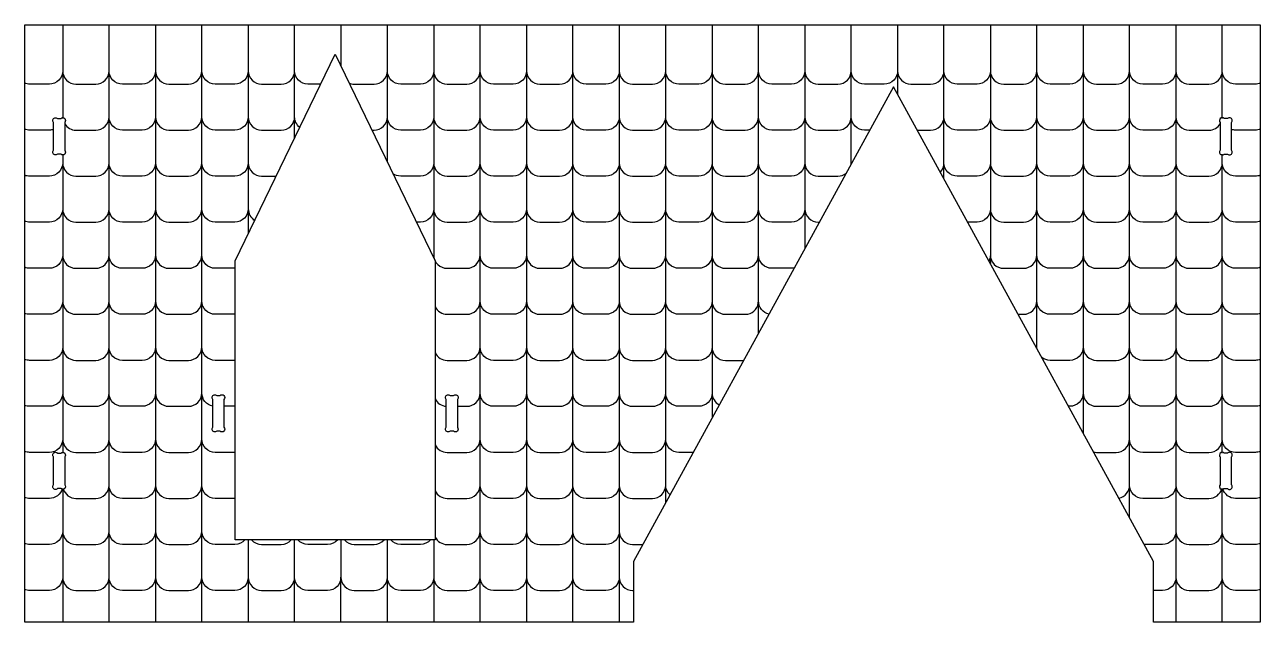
# Model space of a CAD drawing. Extents: x 0.8 to 43.3, y 2.5 to 30.1.
# Drawn here: x 0.94 to 14.85, y 16.18 to 22.9 of the extents above; entities that cross this region are included whole.
import ezdxf

# ---------------------------------------------------------------- set-up
doc = ezdxf.new("R2010")
doc.units = 0
doc.header["$MEASUREMENT"] = 0
doc.layers.add('LAYER1', color=18, linetype='CONTINUOUS')

msp = doc.modelspace()

# ---------------------------------------------------------------- linework, layer by layer
at = {"layer": 'LAYER1'}
for points in [[(7.798, 16.863), (7.798, 16.179), (0.945, 16.179), (0.945, 22.9), (14.854, 22.9), (14.854, 16.179), (13.653, 16.179), (13.653, 16.863), (10.726, 22.203)], [(5.565, 20.246), (5.565, 17.105), (3.313, 17.105), (3.313, 20.246), (4.439, 22.568)]]:
    msp.add_lwpolyline(points, close=True, dxfattribs=at)
for points in [[(1.372, 22.9), (1.372, 22.383, -0.414214), (1.222, 22.232), (1, 22.232, -0.094829), (0.945, 22.243)], [(1.372, 22.9), (1.372, 22.383, 0.414214), (1.522, 22.232), (1.744, 22.232, 0.414214), (1.894, 22.383), (1.894, 22.9)], [(2.417, 22.9), (2.417, 22.383, -0.414214), (2.266, 22.232), (2.044, 22.232, -0.414214), (1.894, 22.383), (1.894, 22.9)], [(2.417, 22.9), (2.417, 22.383, 0.414214), (2.567, 22.232), (2.789, 22.232, 0.414214), (2.939, 22.383), (2.939, 22.9)], [(3.461, 22.9), (3.461, 22.383, -0.414214), (3.311, 22.232), (3.089, 22.232, -0.414214), (2.939, 22.383), (2.939, 22.9)], [(3.461, 22.9), (3.461, 22.383, 0.414214), (3.611, 22.232), (3.833, 22.232, 0.414214), (3.983, 22.383), (3.983, 22.9)], [(4.277, 22.232), (4.133, 22.232, -0.414214), (3.983, 22.383), (3.983, 22.9)], [(4.596, 22.245, 0.102165), (4.655, 22.232), (4.877, 22.232, 0.414214), (5.027, 22.383), (5.027, 22.9)], [(5.549, 22.9), (5.549, 22.383, -0.414214), (5.399, 22.232), (5.177, 22.232, -0.414214), (5.027, 22.383), (5.027, 22.9)], [(5.549, 22.9), (5.549, 22.383, 0.414214), (5.7, 22.232), (5.922, 22.232, 0.414214), (6.072, 22.383), (6.072, 22.9)], [(6.594, 22.9), (6.594, 22.383, -0.414214), (6.444, 22.232), (6.222, 22.232, -0.414214), (6.072, 22.383), (6.072, 22.9)], [(6.594, 22.9), (6.594, 22.383, 0.414214), (6.744, 22.232), (6.966, 22.232, 0.414214), (7.116, 22.383), (7.116, 22.9)], [(7.638, 22.9), (7.638, 22.383, -0.414214), (7.488, 22.232), (7.266, 22.232, -0.414214), (7.116, 22.383), (7.116, 22.9)], [(7.638, 22.9), (7.638, 22.383, 0.414214), (7.788, 22.232), (8.01, 22.232, 0.414214), (8.16, 22.383), (8.16, 22.9)], [(8.682, 22.9), (8.682, 22.383, -0.414214), (8.532, 22.232), (8.31, 22.232, -0.414214), (8.16, 22.383), (8.16, 22.9)], [(8.682, 22.9), (8.682, 22.383, 0.414214), (8.833, 22.232), (9.054, 22.232, 0.414214), (9.205, 22.383), (9.205, 22.9)], [(9.727, 22.9), (9.727, 22.383, -0.414214), (9.577, 22.232), (9.355, 22.232, -0.414214), (9.205, 22.383), (9.205, 22.9)], [(9.727, 22.9), (9.727, 22.383, 0.414214), (9.877, 22.232), (10.099, 22.232, 0.414214), (10.249, 22.383), (10.249, 22.9)], [(10.771, 22.9), (10.771, 22.383, -0.414214), (10.621, 22.232), (10.399, 22.232, -0.414214), (10.249, 22.383), (10.249, 22.9)], [(10.771, 22.9), (10.771, 22.383, 0.414214), (10.921, 22.232), (11.143, 22.232, 0.414214), (11.293, 22.383), (11.293, 22.9)], [(11.815, 22.9), (11.815, 22.383, -0.414214), (11.665, 22.232), (11.443, 22.232, -0.414214), (11.293, 22.383), (11.293, 22.9)], [(11.815, 22.9), (11.815, 22.383, 0.414214), (11.965, 22.232), (12.187, 22.232, 0.414214), (12.338, 22.383), (12.338, 22.9)], [(12.86, 22.9), (12.86, 22.383, -0.414214), (12.71, 22.232), (12.488, 22.232, -0.414214), (12.338, 22.383), (12.338, 22.9)], [(12.86, 22.9), (12.86, 22.383, 0.414214), (13.01, 22.232), (13.232, 22.232, 0.414214), (13.382, 22.383), (13.382, 22.9)], [(13.904, 22.9), (13.904, 22.383, -0.414214), (13.754, 22.232), (13.532, 22.232, -0.414214), (13.382, 22.383), (13.382, 22.9)], [(13.904, 22.9), (13.904, 22.383, 0.414214), (14.054, 22.232), (14.276, 22.232, 0.414214), (14.426, 22.383), (14.426, 22.9)], [(14.854, 22.243, -0.094829), (14.798, 22.232), (14.576, 22.232, -0.414214), (14.426, 22.383), (14.426, 22.9)], [(1.372, 22.383), (1.372, 21.865, -0.033199), (1.371, 21.845)], [(1.372, 22.383), (1.372, 21.865, 0.033199), (1.374, 21.845)], [(1.395, 21.785, 0.258622), (1.522, 21.715), (1.744, 21.715, 0.414214), (1.894, 21.865), (1.894, 22.383)], [(2.417, 22.383), (2.417, 21.865, -0.414214), (2.266, 21.715), (2.044, 21.715, -0.414214), (1.894, 21.865), (1.894, 22.383)], [(2.417, 22.383), (2.417, 21.865, 0.414214), (2.567, 21.715), (2.789, 21.715, 0.414214), (2.939, 21.865), (2.939, 22.383)], [(3.461, 22.383), (3.461, 21.865, -0.414214), (3.311, 21.715), (3.089, 21.715, -0.414214), (2.939, 21.865), (2.939, 22.383)], [(3.461, 22.383), (3.461, 21.865, 0.414214), (3.611, 21.715), (3.833, 21.715, 0.414214), (3.983, 21.865), (3.983, 22.383)], [(4.041, 21.746, -0.231147), (3.983, 21.865), (3.983, 22.383)], [(4.853, 21.715), (4.877, 21.715, 0.414214), (5.027, 21.865), (5.027, 22.383)], [(5.549, 22.383), (5.549, 21.865, -0.414214), (5.399, 21.715), (5.177, 21.715, -0.414214), (5.027, 21.865), (5.027, 22.383)], [(5.549, 22.383), (5.549, 21.865, 0.414214), (5.7, 21.715), (5.922, 21.715, 0.414214), (6.072, 21.865), (6.072, 22.383)], [(6.594, 22.383), (6.594, 21.865, -0.414214), (6.444, 21.715), (6.222, 21.715, -0.414214), (6.072, 21.865), (6.072, 22.383)], [(6.594, 22.383), (6.594, 21.865, 0.414214), (6.744, 21.715), (6.966, 21.715, 0.414214), (7.116, 21.865), (7.116, 22.383)], [(7.638, 22.383), (7.638, 21.865, -0.414214), (7.488, 21.715), (7.266, 21.715, -0.414214), (7.116, 21.865), (7.116, 22.383)], [(7.638, 22.383), (7.638, 21.865, 0.414214), (7.788, 21.715), (8.01, 21.715, 0.414214), (8.16, 21.865), (8.16, 22.383)], [(8.682, 22.383), (8.682, 21.865, -0.414214), (8.532, 21.715), (8.31, 21.715, -0.414214), (8.16, 21.865), (8.16, 22.383)], [(8.682, 22.383), (8.682, 21.865, 0.414214), (8.833, 21.715), (9.054, 21.715, 0.414214), (9.205, 21.865), (9.205, 22.383)], [(9.727, 22.383), (9.727, 21.865, -0.414214), (9.577, 21.715), (9.355, 21.715, -0.414214), (9.205, 21.865), (9.205, 22.383)], [(9.727, 22.383), (9.727, 21.865, 0.414214), (9.877, 21.715), (10.099, 21.715, 0.414214), (10.249, 21.865), (10.249, 22.383)], [(10.458, 21.715), (10.399, 21.715, -0.414214), (10.249, 21.865), (10.249, 22.383)], [(10.994, 21.715), (11.143, 21.715, 0.414214), (11.293, 21.865), (11.293, 22.383)], [(11.815, 22.383), (11.815, 21.865, -0.414214), (11.665, 21.715), (11.443, 21.715, -0.414214), (11.293, 21.865), (11.293, 22.383)], [(11.815, 22.383), (11.815, 21.865, 0.414214), (11.965, 21.715), (12.187, 21.715, 0.414214), (12.338, 21.865), (12.338, 22.383)], [(12.86, 22.383), (12.86, 21.865, -0.414214), (12.71, 21.715), (12.488, 21.715, -0.414214), (12.338, 21.865), (12.338, 22.383)], [(12.86, 22.383), (12.86, 21.865, 0.414214), (13.01, 21.715), (13.232, 21.715, 0.414214), (13.382, 21.865), (13.382, 22.383)], [(13.904, 22.383), (13.904, 21.865, -0.414214), (13.754, 21.715), (13.532, 21.715, -0.414214), (13.382, 21.865), (13.382, 22.383)], [(13.904, 22.383), (13.904, 21.865, 0.414214), (14.054, 21.715), (14.276, 21.715, 0.258622), (14.403, 21.785)], [(14.425, 21.845, 0.033199), (14.426, 21.865), (14.426, 22.383)], [(14.427, 21.845, -0.033199), (14.426, 21.865), (14.426, 22.383)], [(1.372, 21.445), (1.372, 21.347, 0.414214), (1.522, 21.197), (1.744, 21.197, 0.414214), (1.894, 21.347), (1.894, 21.865)], [(2.417, 21.865), (2.417, 21.347, -0.414214), (2.266, 21.197), (2.044, 21.197, -0.414214), (1.894, 21.347), (1.894, 21.865)], [(2.417, 21.865), (2.417, 21.347, 0.414214), (2.567, 21.197), (2.789, 21.197, 0.414214), (2.939, 21.347), (2.939, 21.865)], [(3.461, 21.865), (3.461, 21.347, -0.414214), (3.311, 21.197), (3.089, 21.197, -0.414214), (2.939, 21.347), (2.939, 21.865)], [(3.461, 21.865), (3.461, 21.347, 0.414214), (3.611, 21.197), (3.774, 21.197)], [(5.549, 21.865), (5.549, 21.347, -0.414214), (5.399, 21.197), (5.177, 21.197, -0.155658), (5.09, 21.225)], [(5.549, 21.865), (5.549, 21.347, 0.414214), (5.7, 21.197), (5.922, 21.197, 0.414214), (6.072, 21.347), (6.072, 21.865)], [(6.594, 21.865), (6.594, 21.347, -0.414214), (6.444, 21.197), (6.222, 21.197, -0.414214), (6.072, 21.347), (6.072, 21.865)], [(6.594, 21.865), (6.594, 21.347, 0.414214), (6.744, 21.197), (6.966, 21.197, 0.414214), (7.116, 21.347), (7.116, 21.865)], [(7.638, 21.865), (7.638, 21.347, -0.414214), (7.488, 21.197), (7.266, 21.197, -0.414214), (7.116, 21.347), (7.116, 21.865)], [(7.638, 21.865), (7.638, 21.347, 0.414214), (7.788, 21.197), (8.01, 21.197, 0.414214), (8.16, 21.347), (8.16, 21.865)], [(8.682, 21.865), (8.682, 21.347, -0.414214), (8.532, 21.197), (8.31, 21.197, -0.414214), (8.16, 21.347), (8.16, 21.865)], [(8.682, 21.865), (8.682, 21.347, 0.414214), (8.833, 21.197), (9.054, 21.197, 0.414214), (9.205, 21.347), (9.205, 21.865)], [(9.727, 21.865), (9.727, 21.347, -0.414214), (9.577, 21.197), (9.355, 21.197, -0.414214), (9.205, 21.347), (9.205, 21.865)], [(9.727, 21.865), (9.727, 21.347, 0.414214), (9.877, 21.197), (10.099, 21.197, 0.168086), (10.192, 21.229)], [(10.248, 21.332, 0.024562), (10.249, 21.347), (10.249, 21.865)], [(10.249, 21.334, -0.020773), (10.249, 21.347), (10.249, 21.865)], [(11.252, 21.243, 0.192515), (11.293, 21.347), (11.293, 21.865)], [(11.815, 21.865), (11.815, 21.347, -0.414214), (11.665, 21.197), (11.443, 21.197, -0.414214), (11.293, 21.347), (11.293, 21.865)], [(11.815, 21.865), (11.815, 21.347, 0.414214), (11.965, 21.197), (12.187, 21.197, 0.414214), (12.338, 21.347), (12.338, 21.865)], [(12.86, 21.865), (12.86, 21.347, -0.414214), (12.71, 21.197), (12.488, 21.197, -0.414214), (12.338, 21.347), (12.338, 21.865)], [(12.86, 21.865), (12.86, 21.347, 0.414214), (13.01, 21.197), (13.232, 21.197, 0.414214), (13.382, 21.347), (13.382, 21.865)], [(13.904, 21.865), (13.904, 21.347, -0.414214), (13.754, 21.197), (13.532, 21.197, -0.414214), (13.382, 21.347), (13.382, 21.865)], [(13.904, 21.865), (13.904, 21.347, 0.414214), (14.054, 21.197), (14.276, 21.197, 0.414214), (14.426, 21.347), (14.426, 21.445)], [(1.27, 21.722, -0.081244), (1.222, 21.715), (1, 21.715, -0.094829), (0.945, 21.725)], [(14.854, 21.725, -0.094829), (14.798, 21.715), (14.576, 21.715, -0.081244), (14.528, 21.722)], [(1.372, 21.445), (1.372, 21.347, -0.414214), (1.222, 21.197), (1, 21.197, -0.094829), (0.945, 21.207)], [(14.854, 21.207, -0.094829), (14.798, 21.197), (14.576, 21.197, -0.414214), (14.426, 21.347), (14.426, 21.445)], [(1.372, 21.347), (1.372, 20.829, -0.414214), (1.222, 20.679), (1, 20.679, -0.094829), (0.945, 20.69)], [(1.372, 21.347), (1.372, 20.829, 0.414214), (1.522, 20.679), (1.744, 20.679, 0.414214), (1.894, 20.829), (1.894, 21.347)], [(2.417, 21.347), (2.417, 20.829, -0.414214), (2.266, 20.679), (2.044, 20.679, -0.414214), (1.894, 20.829), (1.894, 21.347)], [(2.417, 21.347), (2.417, 20.829, 0.414214), (2.567, 20.679), (2.789, 20.679, 0.414214), (2.939, 20.829), (2.939, 21.347)], [(3.461, 21.347), (3.461, 20.829, -0.414214), (3.311, 20.679), (3.089, 20.679, -0.414214), (2.939, 20.829), (2.939, 21.347)], [(3.461, 21.347), (3.461, 20.829, 0.263305), (3.534, 20.7)], [(5.549, 21.347), (5.549, 20.829, -0.414214), (5.399, 20.679), (5.355, 20.679)], [(5.549, 21.347), (5.549, 20.829, 0.414214), (5.7, 20.679), (5.922, 20.679, 0.414214), (6.072, 20.829), (6.072, 21.347)], [(6.594, 21.347), (6.594, 20.829, -0.414214), (6.444, 20.679), (6.222, 20.679, -0.414214), (6.072, 20.829), (6.072, 21.347)], [(6.594, 21.347), (6.594, 20.829, 0.414214), (6.744, 20.679), (6.966, 20.679, 0.414214), (7.116, 20.829), (7.116, 21.347)], [(7.638, 21.347), (7.638, 20.829, -0.414214), (7.488, 20.679), (7.266, 20.679, -0.414214), (7.116, 20.829), (7.116, 21.347)], [(7.638, 21.347), (7.638, 20.829, 0.414214), (7.788, 20.679), (8.01, 20.679, 0.414214), (8.16, 20.829), (8.16, 21.347)], [(8.682, 21.347), (8.682, 20.829, -0.414214), (8.532, 20.679), (8.31, 20.679, -0.414214), (8.16, 20.829), (8.16, 21.347)], [(8.682, 21.347), (8.682, 20.829, 0.414214), (8.833, 20.679), (9.054, 20.679, 0.414214), (9.205, 20.829), (9.205, 21.347)], [(9.727, 21.347), (9.727, 20.829, -0.414214), (9.577, 20.679), (9.355, 20.679, -0.414214), (9.205, 20.829), (9.205, 21.347)], [(9.727, 21.347), (9.727, 20.829, 0.414214), (9.877, 20.679), (9.89, 20.679)], [(11.815, 21.347), (11.815, 20.829, -0.414214), (11.665, 20.679), (11.561, 20.679)], [(11.815, 21.347), (11.815, 20.829, 0.414214), (11.965, 20.679), (12.187, 20.679, 0.414214), (12.338, 20.829), (12.338, 21.347)], [(12.86, 21.347), (12.86, 20.829, -0.414214), (12.71, 20.679), (12.488, 20.679, -0.414214), (12.338, 20.829), (12.338, 21.347)], [(12.86, 21.347), (12.86, 20.829, 0.414214), (13.01, 20.679), (13.232, 20.679, 0.414214), (13.382, 20.829), (13.382, 21.347)], [(13.904, 21.347), (13.904, 20.829, -0.414214), (13.754, 20.679), (13.532, 20.679, -0.414214), (13.382, 20.829), (13.382, 21.347)], [(13.904, 21.347), (13.904, 20.829, 0.414214), (14.054, 20.679), (14.276, 20.679, 0.414214), (14.426, 20.829), (14.426, 21.347)], [(14.854, 20.69, -0.094829), (14.798, 20.679), (14.576, 20.679, -0.414214), (14.426, 20.829), (14.426, 21.347)], [(1.372, 20.829), (1.372, 20.311, -0.414214), (1.222, 20.161), (1, 20.161, -0.094829), (0.945, 20.172)], [(1.372, 20.829), (1.372, 20.311, 0.414214), (1.522, 20.161), (1.744, 20.161, 0.414214), (1.894, 20.311), (1.894, 20.829)], [(2.417, 20.829), (2.417, 20.311, -0.414214), (2.266, 20.161), (2.044, 20.161, -0.414214), (1.894, 20.311), (1.894, 20.829)], [(2.417, 20.829), (2.417, 20.311, 0.414214), (2.567, 20.161), (2.789, 20.161, 0.414214), (2.939, 20.311), (2.939, 20.829)], [(3.313, 20.161, -0.004449), (3.311, 20.161), (3.089, 20.161, -0.414214), (2.939, 20.311), (2.939, 20.829)], [(5.549, 20.829), (5.549, 20.311, -0.046774), (5.547, 20.283)], [(5.549, 20.829), (5.549, 20.311, 0.414214), (5.7, 20.161), (5.922, 20.161, 0.414214), (6.072, 20.311), (6.072, 20.829)], [(6.594, 20.829), (6.594, 20.311, -0.414214), (6.444, 20.161), (6.222, 20.161, -0.414214), (6.072, 20.311), (6.072, 20.829)], [(6.594, 20.829), (6.594, 20.311, 0.414214), (6.744, 20.161), (6.966, 20.161, 0.414214), (7.116, 20.311), (7.116, 20.829)], [(7.638, 20.829), (7.638, 20.311, -0.414214), (7.488, 20.161), (7.266, 20.161, -0.414214), (7.116, 20.311), (7.116, 20.829)], [(7.638, 20.829), (7.638, 20.311, 0.414214), (7.788, 20.161), (8.01, 20.161, 0.414214), (8.16, 20.311), (8.16, 20.829)], [(8.682, 20.829), (8.682, 20.311, -0.414214), (8.532, 20.161), (8.31, 20.161, -0.414214), (8.16, 20.311), (8.16, 20.829)], [(8.682, 20.829), (8.682, 20.311, 0.414214), (8.833, 20.161), (9.054, 20.161, 0.004442), (9.057, 20.161)], [(9.054, 20.161, 0.414214), (9.205, 20.311), (9.205, 20.829)], [(9.608, 20.164, -0.052731), (9.577, 20.161), (9.355, 20.161, -0.414214), (9.205, 20.311), (9.205, 20.829)], [(11.815, 20.829), (11.815, 20.311, -0.11622), (11.8, 20.244)], [(11.815, 20.829), (11.815, 20.311, 0.414214), (11.965, 20.161), (12.187, 20.161, 0.414214), (12.338, 20.311), (12.338, 20.829)], [(12.86, 20.829), (12.86, 20.311, -0.414214), (12.71, 20.161), (12.488, 20.161, -0.414214), (12.338, 20.311), (12.338, 20.829)], [(12.86, 20.829), (12.86, 20.311, 0.414214), (13.01, 20.161), (13.232, 20.161, 0.414214), (13.382, 20.311), (13.382, 20.829)], [(13.904, 20.829), (13.904, 20.311, -0.414214), (13.754, 20.161), (13.532, 20.161, -0.414214), (13.382, 20.311), (13.382, 20.829)], [(13.904, 20.829), (13.904, 20.311, 0.414214), (14.054, 20.161), (14.276, 20.161, 0.414214), (14.426, 20.311), (14.426, 20.829)], [(14.854, 20.172, -0.094829), (14.798, 20.161), (14.576, 20.161, -0.414214), (14.426, 20.311), (14.426, 20.829)], [(1.372, 20.311), (1.372, 19.793, -0.414214), (1.222, 19.643), (1, 19.643, -0.094829), (0.945, 19.654)], [(1.372, 20.311), (1.372, 19.793, 0.414214), (1.522, 19.643), (1.744, 19.643, 0.414214), (1.894, 19.793), (1.894, 20.311)], [(2.417, 20.311), (2.417, 19.793, -0.414214), (2.266, 19.643), (2.044, 19.643, -0.414214), (1.894, 19.793), (1.894, 20.311)], [(2.417, 20.311), (2.417, 19.793, 0.414214), (2.567, 19.643), (2.789, 19.643, 0.414214), (2.939, 19.793), (2.939, 20.311)], [(3.313, 19.643, -0.004449), (3.311, 19.643), (3.089, 19.643, -0.414214), (2.939, 19.793), (2.939, 20.311)], [(5.565, 19.727, 0.285946), (5.7, 19.643), (5.922, 19.643, 0.414214), (6.072, 19.793), (6.072, 20.311)], [(6.594, 20.311), (6.594, 19.793, -0.414214), (6.444, 19.643), (6.222, 19.643, -0.414214), (6.072, 19.793), (6.072, 20.311)], [(6.594, 20.311), (6.594, 19.793, 0.414214), (6.744, 19.643), (6.966, 19.643, 0.414214), (7.116, 19.793), (7.116, 20.311)], [(7.638, 20.311), (7.638, 19.793, -0.414214), (7.488, 19.643), (7.266, 19.643, -0.414214), (7.116, 19.793), (7.116, 20.311)], [(7.638, 20.311), (7.638, 19.793, 0.414214), (7.788, 19.643), (8.01, 19.643, 0.414214), (8.16, 19.793), (8.16, 20.311)], [(8.682, 20.311), (8.682, 19.793, -0.414214), (8.532, 19.643), (8.31, 19.643, -0.414214), (8.16, 19.793), (8.16, 20.311)], [(8.682, 20.311), (8.682, 19.793, 0.414214), (8.833, 19.643), (9.085, 19.646)], [(12.337, 19.264, 0.019695), (12.338, 19.276), (12.338, 20.311)], [(12.86, 20.311), (12.86, 19.793, -0.414214), (12.71, 19.643), (12.488, 19.643, -0.414214), (12.338, 19.793)], [(12.86, 20.311), (12.86, 19.793, 0.414214), (13.01, 19.643), (13.232, 19.643, 0.414214), (13.382, 19.793), (13.382, 20.311)], [(13.904, 20.311), (13.904, 19.793, -0.414214), (13.754, 19.643), (13.532, 19.643, -0.414214), (13.382, 19.793), (13.382, 20.311)], [(13.904, 20.311), (13.904, 19.793, 0.414214), (14.054, 19.643), (14.276, 19.643, 0.414214), (14.426, 19.793), (14.426, 20.311)], [(14.854, 19.654, -0.094829), (14.798, 19.643), (14.576, 19.643, -0.414214), (14.426, 19.793), (14.426, 20.311)], [(1.372, 19.793), (1.372, 19.276, -0.414214), (1.222, 19.125), (1, 19.125, -0.094829), (0.945, 19.136)], [(1.372, 19.793), (1.372, 19.276, 0.414214), (1.522, 19.125), (1.744, 19.125, 0.414214), (1.894, 19.276), (1.894, 19.793)], [(2.417, 19.793), (2.417, 19.276, -0.414214), (2.266, 19.125), (2.044, 19.125, -0.414214), (1.894, 19.276), (1.894, 19.793)], [(2.417, 19.793), (2.417, 19.276, 0.414214), (2.567, 19.125), (2.789, 19.125, 0.414214), (2.939, 19.276), (2.939, 19.793)], [(3.313, 19.125, -0.004449), (3.311, 19.125), (3.089, 19.125, -0.414214), (2.939, 19.276), (2.939, 19.793)], [(5.565, 19.209, 0.285946), (5.7, 19.125), (5.922, 19.125, 0.414214), (6.072, 19.276), (6.072, 19.793)], [(6.594, 19.793), (6.594, 19.276, -0.414214), (6.444, 19.125), (6.222, 19.125, -0.414214), (6.072, 19.276), (6.072, 19.793)], [(6.594, 19.793), (6.594, 19.276, 0.414214), (6.744, 19.125), (6.966, 19.125, 0.414214), (7.116, 19.276), (7.116, 19.793)], [(7.638, 19.793), (7.638, 19.276, -0.414214), (7.488, 19.125), (7.266, 19.125, -0.414214), (7.116, 19.276), (7.116, 19.793)], [(7.638, 19.793), (7.638, 19.276, 0.414214), (7.788, 19.125), (8.01, 19.125, 0.414214), (8.16, 19.276), (8.16, 19.793)], [(8.682, 19.793), (8.682, 19.276, -0.414214), (8.532, 19.125), (8.31, 19.125, -0.414214), (8.16, 19.276), (8.16, 19.793)], [(8.682, 19.793), (8.682, 19.276, 0.414214), (8.833, 19.125), (9.038, 19.125)], [(9.085, 19.646, 0.355278), (9.205, 19.793)], [(9.324, 19.646, -0.355278), (9.205, 19.793)], [(12.129, 19.643), (12.187, 19.643, 0.414214), (12.338, 19.793)], [(12.86, 19.793), (12.86, 19.276, -0.414214), (12.71, 19.125), (12.488, 19.125, -0.166543), (12.396, 19.157)], [(12.86, 19.793), (12.86, 19.276, 0.414214), (13.01, 19.125), (13.232, 19.125, 0.414214), (13.382, 19.276), (13.382, 19.793)], [(13.904, 19.793), (13.904, 19.276, -0.414214), (13.754, 19.125), (13.532, 19.125, -0.414214), (13.382, 19.276), (13.382, 19.793)], [(13.904, 19.793), (13.904, 19.276, 0.414214), (14.054, 19.125), (14.276, 19.125, 0.414214), (14.426, 19.276), (14.426, 19.793)], [(14.854, 19.136, -0.094829), (14.798, 19.125), (14.576, 19.125, -0.414214), (14.426, 19.276), (14.426, 19.793)], [(12.338, 19.262, -0.023061), (12.338, 19.276), (12.338, 19.567)], [(1.372, 19.276), (1.372, 18.758, -0.414214), (1.222, 18.608), (1, 18.608, -0.094829), (0.945, 18.618)], [(1.372, 19.276), (1.372, 18.758, 0.414214), (1.522, 18.608), (1.744, 18.608, 0.414214), (1.894, 18.758), (1.894, 19.276)], [(2.417, 19.276), (2.417, 18.758, -0.414214), (2.266, 18.608), (2.044, 18.608, -0.414214), (1.894, 18.758), (1.894, 19.276)], [(2.417, 19.276), (2.417, 18.758, 0.414214), (2.567, 18.608), (2.789, 18.608, 0.414214), (2.939, 18.758), (2.939, 19.276)], [(3.063, 18.61, -0.365004), (2.939, 18.758), (2.939, 19.276)], [(5.815, 18.608), (5.922, 18.608, 0.414214), (6.072, 18.758), (6.072, 19.276)], [(6.594, 19.276), (6.594, 18.758, -0.414214), (6.444, 18.608), (6.222, 18.608, -0.414214), (6.072, 18.758), (6.072, 19.276)], [(6.594, 19.276), (6.594, 18.758, 0.414214), (6.744, 18.608), (6.966, 18.608, 0.414214), (7.116, 18.758), (7.116, 19.276)], [(7.638, 19.276), (7.638, 18.758, -0.414214), (7.488, 18.608), (7.266, 18.608, -0.414214), (7.116, 18.758), (7.116, 19.276)], [(7.638, 19.276), (7.638, 18.758, 0.414214), (7.788, 18.608), (8.01, 18.608, 0.414214), (8.16, 18.758), (8.16, 19.276)], [(8.682, 19.276), (8.682, 18.758, -0.414214), (8.532, 18.608), (8.31, 18.608, -0.414214), (8.16, 18.758), (8.16, 19.276)], [(8.682, 19.276), (8.682, 18.758, 0.280761), (8.764, 18.624)], [(12.86, 19.276), (12.86, 18.758, -0.414214), (12.71, 18.608), (12.697, 18.608)], [(12.86, 19.276), (12.86, 18.758, 0.414214), (13.01, 18.608), (13.232, 18.608, 0.414214), (13.382, 18.758), (13.382, 19.276)], [(13.904, 19.276), (13.904, 18.758, -0.414214), (13.754, 18.608), (13.532, 18.608, -0.414214), (13.382, 18.758), (13.382, 19.276)], [(13.904, 19.276), (13.904, 18.758, 0.414214), (14.054, 18.608), (14.276, 18.608, 0.414214), (14.426, 18.758), (14.426, 19.276)], [(14.854, 18.618, -0.094829), (14.798, 18.608), (14.576, 18.608, -0.414214), (14.426, 18.758), (14.426, 19.276)], [(1.372, 18.758), (1.372, 18.24, -0.414214), (1.222, 18.09), (1, 18.09, -0.094829), (0.945, 18.1)], [(1.372, 18.758), (1.372, 18.24, 0.414214), (1.522, 18.09), (1.744, 18.09, 0.414214), (1.894, 18.24), (1.894, 18.758)], [(2.417, 18.758), (2.417, 18.24, -0.414214), (2.266, 18.09), (2.044, 18.09, -0.414214), (1.894, 18.24), (1.894, 18.758)], [(2.417, 18.758), (2.417, 18.24, 0.414214), (2.567, 18.09), (2.789, 18.09, 0.414214), (2.939, 18.24), (2.939, 18.758)], [(3.313, 18.09, -0.004449), (3.311, 18.09), (3.089, 18.09, -0.414214), (2.939, 18.24), (2.939, 18.758)], [(5.565, 18.174, 0.285946), (5.7, 18.09), (5.922, 18.09, 0.414214), (6.072, 18.24), (6.072, 18.758)], [(5.565, 18.692, 0.26866), (5.69, 18.608)], [(6.594, 18.758), (6.594, 18.24, -0.414214), (6.444, 18.09), (6.222, 18.09, -0.414214), (6.072, 18.24), (6.072, 18.758)], [(6.594, 18.758), (6.594, 18.24, 0.414214), (6.744, 18.09), (6.966, 18.09, 0.414214), (7.116, 18.24), (7.116, 18.758)], [(7.638, 18.758), (7.638, 18.24, -0.414214), (7.488, 18.09), (7.266, 18.09, -0.414214), (7.116, 18.24), (7.116, 18.758)], [(7.638, 18.758), (7.638, 18.24, 0.414214), (7.788, 18.09), (8.01, 18.09, 0.414214), (8.16, 18.24), (8.16, 18.758)], [(8.471, 18.09), (8.31, 18.09, -0.414214), (8.16, 18.24), (8.16, 18.758)], [(12.979, 18.093, 0.051947), (13.01, 18.09), (13.232, 18.09, 0.414214), (13.382, 18.24), (13.382, 18.758)], [(13.904, 18.758), (13.904, 18.24, -0.414214), (13.754, 18.09), (13.532, 18.09, -0.414214), (13.382, 18.24), (13.382, 18.758)], [(13.904, 18.758), (13.904, 18.24, 0.414214), (14.054, 18.09), (14.276, 18.09, 0.414214), (14.426, 18.24), (14.426, 18.758)], [(14.854, 18.1, -0.094829), (14.798, 18.09), (14.576, 18.09, -0.414214), (14.426, 18.24), (14.426, 18.758)], [(3.313, 18.608, -0.004449), (3.311, 18.608), (3.188, 18.608)], [(1.378, 17.682, 0.336889), (1.522, 17.572), (1.744, 17.572, 0.414214), (1.894, 17.722), (1.894, 18.24)], [(2.417, 18.24), (2.417, 17.722, -0.414214), (2.266, 17.572), (2.044, 17.572, -0.414214), (1.894, 17.722), (1.894, 18.24)], [(2.417, 18.24), (2.417, 17.722, 0.414214), (2.567, 17.572), (2.789, 17.572, 0.414214), (2.939, 17.722), (2.939, 18.24)], [(3.313, 17.572, -0.004449), (3.311, 17.572), (3.089, 17.572, -0.414214), (2.939, 17.722), (2.939, 18.24)], [(5.565, 17.656, 0.285946), (5.7, 17.572), (5.922, 17.572, 0.414214), (6.072, 17.722), (6.072, 18.24)], [(6.594, 18.24), (6.594, 17.722, -0.414214), (6.444, 17.572), (6.222, 17.572, -0.414214), (6.072, 17.722), (6.072, 18.24)], [(6.594, 18.24), (6.594, 17.722, 0.414214), (6.744, 17.572), (6.966, 17.572, 0.414214), (7.116, 17.722), (7.116, 18.24)], [(7.638, 18.24), (7.638, 17.722, -0.414214), (7.488, 17.572), (7.266, 17.572, -0.414214), (7.116, 17.722), (7.116, 18.24)], [(7.638, 18.24), (7.638, 17.722, 0.414214), (7.788, 17.572), (8.01, 17.572, 0.414214), (8.16, 17.722), (8.16, 18.24)], [(8.209, 17.612, -0.209526), (8.16, 17.722), (8.16, 18.24)], [(13.263, 17.575, 0.35458), (13.382, 17.722), (13.382, 18.24)], [(13.904, 18.24), (13.904, 17.722, -0.414214), (13.754, 17.572), (13.532, 17.572, -0.414214), (13.382, 17.722), (13.382, 18.24)], [(13.904, 18.24), (13.904, 17.722, 0.414214), (14.054, 17.572), (14.276, 17.572, 0.336889), (14.421, 17.682)], [(1.372, 17.682), (1.372, 17.204, -0.414214), (1.222, 17.054), (1, 17.054, -0.094829), (0.945, 17.065)], [(1.367, 17.682, -0.336889), (1.222, 17.572), (1, 17.572, -0.094829), (0.945, 17.583)], [(1.372, 17.682), (1.372, 17.204, 0.414214), (1.522, 17.054), (1.744, 17.054, 0.414214), (1.894, 17.204), (1.894, 17.722)], [(2.417, 17.722), (2.417, 17.204, -0.414214), (2.266, 17.054), (2.044, 17.054, -0.414214), (1.894, 17.204), (1.894, 17.722)], [(2.417, 17.722), (2.417, 17.204, 0.414214), (2.567, 17.054), (2.789, 17.054, 0.414214), (2.939, 17.204), (2.939, 17.722)], [(3.423, 17.105, -0.215397), (3.311, 17.054), (3.089, 17.054, -0.414214), (2.939, 17.204), (2.939, 17.722)], [(5.565, 17.138, 0.285946), (5.7, 17.054), (5.922, 17.054, 0.414214), (6.072, 17.204), (6.072, 17.722)], [(6.594, 17.722), (6.594, 17.204, -0.414214), (6.444, 17.054), (6.222, 17.054, -0.414214), (6.072, 17.204), (6.072, 17.722)], [(6.594, 17.722), (6.594, 17.204, 0.414214), (6.744, 17.054), (6.966, 17.054, 0.414214), (7.116, 17.204), (7.116, 17.722)], [(7.638, 17.722), (7.638, 17.204, -0.414214), (7.488, 17.054), (7.266, 17.054, -0.414214), (7.116, 17.204), (7.116, 17.722)], [(7.638, 17.722), (7.638, 17.204, 0.414214), (7.788, 17.054), (7.903, 17.054)], [(13.904, 17.722), (13.904, 17.204, -0.414214), (13.754, 17.054), (13.548, 17.054)], [(13.904, 17.722), (13.904, 17.204, 0.414214), (14.054, 17.054), (14.276, 17.054, 0.414214), (14.426, 17.204), (14.426, 17.682)], [(14.854, 17.065, -0.094829), (14.798, 17.054), (14.576, 17.054, -0.414214), (14.426, 17.204), (14.426, 17.682)], [(14.854, 17.583, -0.094829), (14.798, 17.572), (14.576, 17.572, -0.336889), (14.432, 17.682)], [(1.372, 17.204), (1.372, 16.686, -0.414214), (1.222, 16.536), (1, 16.536, -0.094829), (0.945, 16.547)], [(1.372, 17.204), (1.372, 16.686, 0.414214), (1.522, 16.536), (1.744, 16.536, 0.414214), (1.894, 16.686), (1.894, 17.204)], [(2.417, 17.204), (2.417, 16.686, -0.414214), (2.266, 16.536), (2.044, 16.536, -0.414214), (1.894, 16.686), (1.894, 17.204)], [(2.417, 17.204), (2.417, 16.686, 0.414214), (2.567, 16.536), (2.789, 16.536, 0.414214), (2.939, 16.686), (2.939, 17.204)], [(3.461, 17.105), (3.461, 16.686, -0.414214), (3.311, 16.536), (3.089, 16.536, -0.414214), (2.939, 16.686), (2.939, 17.204)], [(5.549, 17.105), (5.549, 16.686, 0.414214), (5.7, 16.536), (5.922, 16.536, 0.414214), (6.072, 16.686), (6.072, 17.204)], [(6.594, 17.204), (6.594, 16.686, -0.414214), (6.444, 16.536), (6.222, 16.536, -0.414214), (6.072, 16.686), (6.072, 17.204)], [(6.594, 17.204), (6.594, 16.686, 0.414214), (6.744, 16.536), (6.966, 16.536, 0.414214), (7.116, 16.686), (7.116, 17.204)], [(7.638, 17.204), (7.638, 16.686, -0.414214), (7.488, 16.536), (7.266, 16.536, -0.414214), (7.116, 16.686), (7.116, 17.204)], [(7.638, 17.204), (7.638, 16.686, 0.414214), (7.788, 16.536), (7.798, 16.536)], [(13.904, 17.204), (13.904, 16.686, -0.414214), (13.754, 16.536), (13.653, 16.536)], [(13.904, 17.204), (13.904, 16.686, 0.414214), (14.054, 16.536), (14.276, 16.536, 0.414214), (14.426, 16.686), (14.426, 17.204)], [(14.854, 16.547, -0.094829), (14.798, 16.536), (14.576, 16.536, -0.414214), (14.426, 16.686), (14.426, 17.204)], [(3.461, 17.105), (3.461, 16.686, 0.414214), (3.611, 16.536), (3.833, 16.536, 0.414214), (3.983, 16.686), (3.983, 17.105)], [(3.498, 17.105, 0.215397), (3.611, 17.054), (3.833, 17.054, 0.215397), (3.946, 17.105)], [(4.505, 17.105), (4.505, 16.686, -0.414214), (4.355, 16.536), (4.133, 16.536, -0.414214), (3.983, 16.686), (3.983, 17.105)], [(4.468, 17.105, -0.215397), (4.355, 17.054), (4.133, 17.054, -0.215397), (4.02, 17.105)], [(4.505, 17.105), (4.505, 16.686, 0.414214), (4.655, 16.536), (4.877, 16.536, 0.414214), (5.027, 16.686), (5.027, 17.105)], [(4.543, 17.105, 0.215397), (4.655, 17.054), (4.877, 17.054, 0.215397), (4.99, 17.105)], [(5.549, 17.105), (5.549, 16.686, -0.414214), (5.399, 16.536), (5.177, 16.536, -0.414214), (5.027, 16.686), (5.027, 17.105)], [(5.512, 17.105, -0.215397), (5.399, 17.054), (5.177, 17.054, -0.215397), (5.065, 17.105)]]:
    msp.add_lwpolyline(points, format="xyb", dxfattribs=at)
for points in [[(4.505, 22.9), (4.505, 22.432)], [(4.505, 22.9), (4.505, 22.432)], [(10.771, 22.383), (10.771, 22.12)], [(10.771, 22.383), (10.771, 22.12)], [(1.372, 21.865), (1.372, 21.845)], [(1.372, 21.865), (1.372, 21.845)], [(3.983, 21.627), (3.983, 21.865)], [(3.983, 21.627), (3.983, 21.865)], [(3.983, 21.627), (3.983, 21.865)], [(5.027, 21.355), (5.027, 21.865)], [(5.027, 21.355), (5.027, 21.865)], [(14.426, 21.845), (14.426, 21.865)], [(14.426, 21.845), (14.426, 21.865)], [(10.249, 21.333), (10.249, 21.347)], [(10.249, 21.333), (10.249, 21.347)], [(11.293, 21.168), (11.293, 21.347)], [(11.293, 21.168), (11.293, 21.347)], [(3.461, 20.829), (3.461, 20.55)], [(9.727, 20.829), (9.727, 20.381)], [(9.727, 20.829), (9.727, 20.381)], [(5.549, 20.311), (5.549, 20.278)], [(5.549, 20.311), (5.549, 20.278)], [(9.205, 20.192), (9.205, 20.311)], [(9.205, 20.192), (9.205, 20.311)], [(9.205, 19.428), (9.205, 20.311)], [(11.815, 20.311), (11.815, 20.215)], [(11.815, 20.311), (11.815, 20.215)], [(9.205, 19.428), (9.205, 19.717)], [(12.338, 19.263), (12.338, 19.276)], [(12.338, 19.263), (12.338, 19.276)], [(8.682, 18.758), (8.682, 18.476)], [(8.682, 18.758), (8.682, 18.476)], [(12.86, 18.758), (12.86, 18.31)], [(12.86, 18.758), (12.86, 18.31)], [(1.372, 18.24), (1.372, 18.082)], [(1.372, 18.24), (1.372, 18.082)], [(14.426, 18.082), (14.426, 18.24)], [(14.426, 18.082), (14.426, 18.24)], [(8.16, 17.523), (8.16, 17.722)], [(8.16, 17.523), (8.16, 17.722)], [(13.382, 17.358), (13.382, 17.722)], [(13.382, 17.358), (13.382, 17.722)], [(1.372, 16.686), (1.372, 16.179)], [(1.372, 16.686), (1.372, 16.179)], [(1.894, 16.179), (1.894, 16.686)], [(1.894, 16.179), (1.894, 16.686)], [(2.417, 16.686), (2.417, 16.179)], [(2.417, 16.686), (2.417, 16.179)], [(2.939, 16.179), (2.939, 16.686)], [(2.939, 16.179), (2.939, 16.686)], [(3.461, 16.686), (3.461, 16.179)], [(3.461, 16.686), (3.461, 16.179)], [(3.983, 16.179), (3.983, 16.686)], [(3.983, 16.179), (3.983, 16.686)], [(4.505, 16.179), (4.505, 16.686)], [(5.027, 16.179), (5.027, 16.686)], [(5.027, 16.179), (5.027, 16.686)], [(5.027, 16.179), (5.027, 16.686)], [(5.027, 16.179), (5.027, 16.686)], [(5.549, 16.686), (5.549, 16.179)], [(5.549, 16.686), (5.549, 16.179)], [(6.072, 16.179), (6.072, 16.686)], [(6.072, 16.179), (6.072, 16.686)], [(6.594, 16.686), (6.594, 16.179)], [(6.594, 16.686), (6.594, 16.179)], [(7.116, 16.179), (7.116, 16.686)], [(7.116, 16.179), (7.116, 16.686)], [(7.638, 16.686), (7.638, 16.179)], [(7.638, 16.686), (7.638, 16.179)], [(13.904, 16.686), (13.904, 16.179)], [(13.904, 16.686), (13.904, 16.179)], [(14.426, 16.179), (14.426, 16.686)], [(14.426, 16.179), (14.426, 16.686)]]:
    msp.add_lwpolyline(points, dxfattribs=at)
for points in [[(1.395, 21.801), (1.395, 21.489, -1), (1.351, 21.445), (1.314, 21.445, -1), (1.27, 21.489), (1.27, 21.801, -1), (1.314, 21.845), (1.351, 21.845, -1)], [(14.403, 21.801), (14.403, 21.489, 1), (14.448, 21.445), (14.484, 21.445, 1), (14.528, 21.489), (14.528, 21.801, 1), (14.484, 21.845), (14.448, 21.845, 1)], [(3.188, 18.685), (3.188, 18.373, -1), (3.144, 18.329), (3.107, 18.329, -1), (3.063, 18.373), (3.063, 18.685, -1), (3.107, 18.729), (3.144, 18.729, -1)], [(5.815, 18.685), (5.815, 18.373, -1), (5.771, 18.329), (5.734, 18.329, -1), (5.69, 18.373), (5.69, 18.685, -1), (5.734, 18.729), (5.771, 18.729, -1)], [(1.395, 18.038), (1.395, 17.726, -1), (1.351, 17.682), (1.314, 17.682, -1), (1.27, 17.726), (1.27, 18.038, -1), (1.314, 18.082), (1.351, 18.082, -1)], [(14.403, 18.038), (14.403, 17.726, 1), (14.448, 17.682), (14.484, 17.682, 1), (14.528, 17.726), (14.528, 18.038, 1), (14.484, 18.082), (14.448, 18.082, 1)]]:
    msp.add_lwpolyline(points, format="xyb", close=True, dxfattribs=at)

doc.saveas('drawing.dxf')
